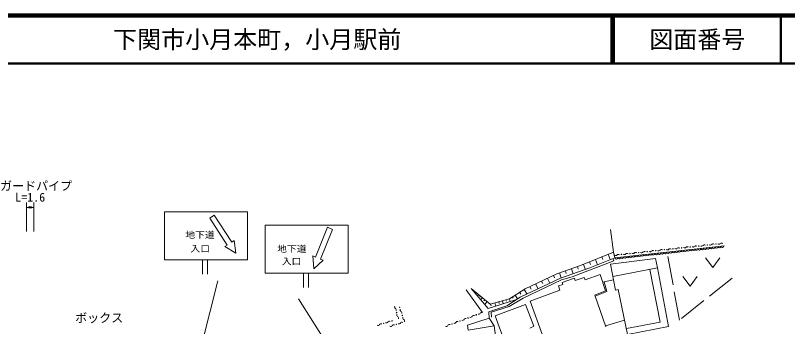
# Model space of a CAD drawing. Units: millimetres, scale not verified. Extents: x 40000 to 680000, y 20000 to 380000.
# Drawn here: x 384702 to 545407, y 315174 to 380000 of the extents above; entities that cross this region are included whole.
import ezdxf
from ezdxf.enums import TextEntityAlignment as Align

# ---------------------------------------------------------------- set-up
doc = ezdxf.new("R2010")
doc.units = ezdxf.units.MM
doc.header["$LTSCALE"] = 1000
doc.linetypes.add('DASHED', pattern=[7.5, 6, -1.5])
for name, color, linetype, lineweight in [('M-STR-HTXT', 7, 'Continuous', 13), ('M-STR-STRC', 7, 'Continuous', 13), ('M-TTL', 2, 'Continuous', 140), ('M-TTL-LINE', 7, 'Continuous', 50), ('M-WORK', 1, 'Continuous', 13)]:
    doc.layers.add(name, color=color, linetype=linetype, lineweight=lineweight)
doc.layers.add('M-TTL-TXT', color=7, linetype='Continuous')
doc.styles.add('ＭＳ ゴシック', font='')
doc.styles.get('ＭＳ ゴシック').set_extended_font_data('MS Gothic')

# ---------------------------------------------------------------- blocks, each defined once
blk = doc.blocks.new('open_arrow')
at = {"color": 0, "linetype": 'Continuous', "lineweight": -2}
blk.add_lwpolyline([(7.5, 1.25), (0, 0), (7.5, -1.25)], dxfattribs=at)

msp = doc.modelspace()

# ---------------------------------------------------------------- linework, layer by layer
at = {"layer": 'M-STR-HTXT'}
for p, q in [((387005, 335000), (387005, 341000)), ((388532, 335000), (388532, 341000)), ((387005, 340000), (388532, 340000))]:
    msp.add_line(p, q, dxfattribs=at)
at = {"layer": 'M-STR-STRC'}
for p, q in [((415705, 339102), (415705, 329102)), ((415705, 339102), (433000, 339102)), ((433000, 339102), (433000, 329102)), ((425128, 337744), (426077, 338363)), ((428771, 332158), (425128, 337744)), ((426077, 338363), (429720, 332777)), ((436693, 336307), (436693, 326307)), ((436693, 336307), (453988, 336307)), ((453988, 336307), (453988, 326307)), ((447148, 329661), (449628, 335852)), ((450680, 335431), (448199, 329240)), ((449628, 335852), (450680, 335431)), ((429720, 332777), (430223, 333104)), ((430223, 333104), (430549, 330470)), ((428269, 331830), (428771, 332158)), ((430549, 330470), (428269, 331830)), ((446787, 327237), (446591, 329885)), ((446591, 329885), (447148, 329661)), ((415705, 329102), (433000, 329102)), ((423649, 329102), (423649, 326102)), ((424649, 329102), (424649, 326102)), ((448756, 329017), (446787, 327237)), ((448199, 329240), (448756, 329017)), ((436693, 326307), (453988, 326307)), ((444665, 326307), (444665, 323307)), ((445665, 326307), (445665, 323307)), ((426822, 324677), (416732, 284784)), ((443648, 320950), (458299, 297625))]:
    msp.add_line(p, q, dxfattribs=at)
at = {"layer": 'M-TTL'}
msp.add_line((680000, 380000), (40000, 380000), dxfattribs=at)
at = {"layer": 'M-TTL-LINE'}
for p, q in [((508747, 380000), (508747, 370000)), ((509247, 380000), (509247, 370000)), ((543997, 380000), (543997, 370000)), ((40000, 370000), (680000, 370000))]:
    msp.add_line(p, q, dxfattribs=at)
at = {"layer": 'M-WORK', "linetype": 'DASHED'}
for p, q in [((508560, 335386), (509160, 330688)), ((478547, 322802), (481917, 318112))]:
    msp.add_line(p, q, dxfattribs=at)
at = {"layer": 'M-WORK'}
for p, q in [((509473, 329509), (532279, 331994)), ((502315, 327900), (509160, 330688)), ((509473, 329509), (504221, 327407)), ((506745, 329705), (506969, 329155)), ((508064, 330242), (508518, 329127)), ((509160, 330688), (509473, 329509)), ((528344, 329507), (529844, 327507)), ((529844, 327507), (531344, 329507)), ((497352, 326138), (502315, 327900)), ((500544, 325572), (509234, 328900)), ((502906, 328141), (503334, 327092)), ((504166, 328654), (504380, 328129)), ((505425, 329167), (505873, 328068)), ((508566, 328173), (517929, 329348)), ((509588, 322769), (508566, 328173)), ((509234, 328900), (509062, 329344)), ((517929, 329348), (518341, 327383)), ((497930, 326343), (498298, 325304)), ((504221, 327407), (498178, 325262)), ((499176, 326786), (499361, 326266)), ((500423, 327229), (500792, 326189)), ((501670, 327671), (501854, 327152)), ((518341, 327383), (509051, 325607)), ((516776, 327084), (518922, 316104)), ((518341, 327383), (520599, 315197)), ((498178, 325262), (489769, 321274)), ((490407, 321121), (498365, 324891)), ((490824, 323023), (497352, 326138)), ((494206, 324637), (494451, 324125)), ((495435, 325223), (495926, 324194)), ((496670, 325813), (496915, 325298)), ((498365, 324891), (500544, 325572)), ((498522, 324353), (501047, 325266)), ((501047, 325266), (501229, 324739)), ((501229, 324739), (503079, 325403)), ((503079, 325403), (503294, 324943)), ((503294, 324943), (506409, 326044)), ((506409, 326044), (507482, 322594)), ((506923, 324392), (509184, 324901)), ((523614, 325601), (525114, 323601)), ((525114, 323601), (526614, 325601)), ((479556, 323092), (483529, 319828)), ((487556, 320972), (490824, 323023)), ((491782, 323480), (492020, 322982)), ((492978, 324051), (493467, 323028)), ((497717, 323638), (498647, 323933)), ((498017, 322780), (497717, 323638)), ((498647, 323933), (498522, 324353)), ((480329, 322457), (480215, 322318)), ((480715, 322140), (480658, 322070)), ((481102, 321822), (480873, 321544)), ((481488, 321505), (481374, 321366)), ((488731, 321710), (489220, 320931)), ((489666, 322296), (489910, 321907)), ((490600, 322882), (491187, 321947)), ((491851, 320456), (498017, 322780)), ((507482, 322594), (505272, 321721)), ((505272, 321721), (507581, 315105)), ((510149, 322913), (509588, 322769)), ((512109, 313541), (510149, 322913)), ((481874, 321187), (481531, 320770)), ((482375, 320776), (482204, 320567)), ((482876, 320364), (482385, 319766)), ((483529, 319828), (487556, 320972)), ((483610, 319851), (483716, 319478)), ((484504, 320105), (484690, 319452)), ((485288, 320328), (485381, 320001)), ((486072, 320550), (486244, 319942)), ((486801, 320758), (486888, 320453)), ((489769, 321274), (486977, 319529)), ((487479, 319385), (490407, 321121)), ((487531, 320965), (487692, 320399)), ((488133, 321334), (488289, 321085)), ((494399, 313414), (491851, 320456)), ((486977, 319529), (483258, 318244)), ((483258, 318244), (483283, 316908)), ((483717, 318159), (487479, 319385)), ((484534, 317397), (490870, 319781)), ((490870, 319781), (492623, 315270)), ((478802, 315490), (483283, 316908)), ((483283, 316908), (484318, 315298)), ((483768, 317155), (483717, 318159)), ((488315, 307307), (484534, 317397)), ((478956, 314427), (478802, 315490)), ((484318, 315298), (478956, 314427)), ((484777, 312196), (484318, 315298)), ((492623, 315270), (491772, 314853)), ((507513, 315301), (511495, 316478)), ((518922, 316104), (511854, 314762)), ((520599, 315197), (512109, 313541))]:
    msp.add_line(p, q, dxfattribs=at)
at = {"layer": 'M-WORK', "linetype": 'DASHED'}
for points in [[(533862, 325260), (522932, 316508), (520306, 330689)], [(479556, 323092), (483083, 318945), (489056, 320829)], [(507262, 324469), (507774, 322479), (505352, 321494)]]:
    msp.add_lwpolyline(points, dxfattribs=at)
at = {"layer": 'M-WORK'}
for centre in [(519777, 331180), (521566, 331377), (523355, 331574), (525144, 331771), (526933, 331967), (528723, 332164), (530512, 332361), (510830, 330196), (512620, 330393), (514409, 330589), (516198, 330786), (517987, 330983), (464656, 319199), (464018, 318105), (465227, 317492), (478922, 316987), (480607, 317620), (461335, 315849), (463061, 316361), (463979, 315641), (475552, 315721), (477237, 316354)]:
    msp.add_circle(centre, 50, dxfattribs=at)
for centre, radius, start, end in [((518605, 331315), 362, 232.67522, 319.88086), ((519159, 330848), 362, 52.67522, 139.88086), ((520394, 331512), 362, 232.67522, 319.88086), ((520948, 331045), 362, 52.67522, 139.88086), ((522183, 331709), 362, 232.67522, 319.88086), ((522738, 331242), 362, 52.67522, 139.88086), ((523490, 331036), 300, 186.21911, 6.21911), ((523972, 331906), 362, 232.67522, 319.88086), ((524086, 331101), 300, 186.21911, 6.21911), ((524527, 331438), 362, 52.67522, 139.88086), ((524683, 331166), 300, 186.21911, 6.21911), ((525279, 331231), 300, 186.21911, 6.21911), ((525762, 332103), 362, 232.67522, 319.88086), ((525875, 331296), 300, 186.21911, 6.21911), ((526316, 331635), 362, 52.67522, 139.88086), ((526472, 331361), 300, 186.21911, 6.21911), ((527068, 331426), 300, 186.21911, 6.21911), ((527551, 332299), 362, 232.67522, 319.88086), ((527665, 331491), 300, 186.21911, 6.21911), ((528105, 331832), 362, 52.67522, 139.88086), ((528261, 331556), 300, 186.21911, 6.21911), ((528858, 331621), 300, 186.21911, 6.21911), ((529340, 332496), 362, 232.67522, 319.88086), ((529454, 331686), 300, 186.21911, 6.21911), ((529894, 332029), 362, 52.67522, 139.88086), ((530051, 331751), 300, 186.21911, 6.21911), ((530647, 331816), 300, 186.21911, 6.21911), ((531129, 332693), 362, 232.67522, 319.88086), ((531244, 331881), 300, 186.21911, 6.21911), ((531684, 332226), 362, 52.67522, 139.88086), ((531840, 331946), 300, 186.21911, 6.21911), ((509659, 330331), 362, 232.67522, 319.88086), ((509771, 329541), 300, 186.21911, 6.21911), ((510213, 329864), 362, 52.67522, 139.88086), ((510367, 329606), 300, 186.21911, 6.21911), ((510964, 329671), 300, 186.21911, 6.21911), ((511448, 330528), 362, 232.67522, 319.88086), ((511560, 329736), 300, 186.21911, 6.21911), ((512002, 330061), 362, 52.67522, 139.88086), ((512157, 329801), 300, 186.21911, 6.21911), ((512753, 329866), 300, 186.21911, 6.21911), ((513237, 330725), 362, 232.67522, 319.88086), ((513350, 329931), 300, 186.21911, 6.21911), ((513791, 330257), 362, 52.67522, 139.88086), ((513946, 329996), 300, 186.21911, 6.21911), ((514543, 330061), 300, 186.21911, 6.21911), ((515026, 330921), 362, 232.67522, 319.88086), ((515139, 330126), 300, 186.21911, 6.21911), ((515581, 330454), 362, 52.67522, 139.88086), ((515735, 330191), 300, 186.21911, 6.21911), ((516332, 330256), 300, 186.21911, 6.21911), ((516815, 331118), 362, 232.67522, 319.88086), ((516928, 330321), 300, 186.21911, 6.21911), ((517370, 330651), 362, 52.67522, 139.88086), ((517525, 330386), 300, 186.21911, 6.21911), ((518121, 330451), 300, 186.21911, 6.21911), ((518718, 330516), 300, 186.21911, 6.21911), ((519314, 330581), 300, 186.21911, 6.21911), ((519911, 330646), 300, 186.21911, 6.21911), ((520507, 330711), 300, 186.21911, 6.21911), ((521104, 330776), 300, 186.21911, 6.21911), ((521700, 330841), 300, 186.21911, 6.21911), ((522297, 330906), 300, 186.21911, 6.21911), ((522893, 330971), 300, 186.21911, 6.21911), ((463955, 319283), 362, 152.3315, 239.53713), ((463587, 318658), 362, 332.3315, 59.53713), ((465111, 318666), 362, 154.88903, 242.09467), ((464772, 318025), 362, 334.88903, 62.09467), ((464449, 317552), 362, 152.3315, 239.53713), ((464081, 316928), 362, 332.3315, 59.53713), ((465682, 316959), 362, 154.88903, 242.09467), ((465343, 316318), 362, 334.88903, 62.09467), ((477753, 316828), 362, 246.9839, 334.18954), ((478406, 316513), 362, 66.9839, 154.18954), ((479438, 317461), 362, 246.9839, 334.18954), ((480091, 317146), 362, 66.9839, 154.18954), ((481123, 318094), 362, 246.9839, 334.18954), ((481776, 317779), 362, 66.9839, 154.18954), ((460158, 315774), 362, 242.91786, 330.1235), ((460787, 315413), 362, 62.91786, 150.1235), ((461884, 316286), 362, 242.91786, 330.1235), ((462512, 315925), 362, 62.91786, 150.1235), ((462803, 315552), 362, 243.57564, 330.78128), ((463435, 315198), 362, 63.57564, 150.78128), ((464522, 316084), 362, 243.57564, 330.78128), ((465155, 315730), 362, 63.57564, 150.78128), ((474383, 315562), 362, 246.9839, 334.18954), ((475036, 315247), 362, 66.9839, 154.18954), ((476068, 316195), 362, 246.9839, 334.18954), ((476721, 315880), 362, 66.9839, 154.18954)]:
    msp.add_arc(centre, radius, start, end, dxfattribs=at)

# ---------------------------------------------------------------- block references
at = {"layer": 'M-STR-HTXT', "xscale": 133, "yscale": 133}
msp.add_blockref('open_arrow', (387005, 340000), dxfattribs=at)
at = {"layer": 'M-STR-HTXT', "xscale": 133, "yscale": 133, "rotation": 180}
msp.add_blockref('open_arrow', (388532, 340000), dxfattribs=at)

# ---------------------------------------------------------------- texts
at = {"layer": 'M-STR-HTXT', "style": 'ＭＳ ゴシック'}
for s, p in [('ガードパイプ', (381500, 343000)), ('ボックス', (397130, 315500))]:
    msp.add_text(s, height=1833, dxfattribs=at).set_placement(p, align=Align.BOTTOM_LEFT)
msp.add_text('L=1.6', height=1833, dxfattribs=at).set_placement((387769, 340659), align=Align.BOTTOM_CENTER)
at = {"layer": 'M-STR-STRC', "style": 'ＭＳ ゴシック', "width": 1.1}
for s, p in [('地下道', (423113, 333215)), ('入口', (423170, 330343)), ('地下道', (442230, 330315)), ('入口', (442172, 327691))]:
    msp.add_text(s, height=1320, dxfattribs=at).set_placement(p, align=Align.BOTTOM_CENTER)
at = {"layer": 'M-TTL-TXT', "style": 'ＭＳ ゴシック'}
msp.add_text('下関市小月本町，小月駅前', height=3666, dxfattribs=at).set_placement((405024, 375000), align=Align.MIDDLE_LEFT)
msp.add_text('図面番号', height=3666, dxfattribs=at).set_placement((526622, 375000), align=Align.MIDDLE_CENTER)

doc.saveas('drawing.dxf')
